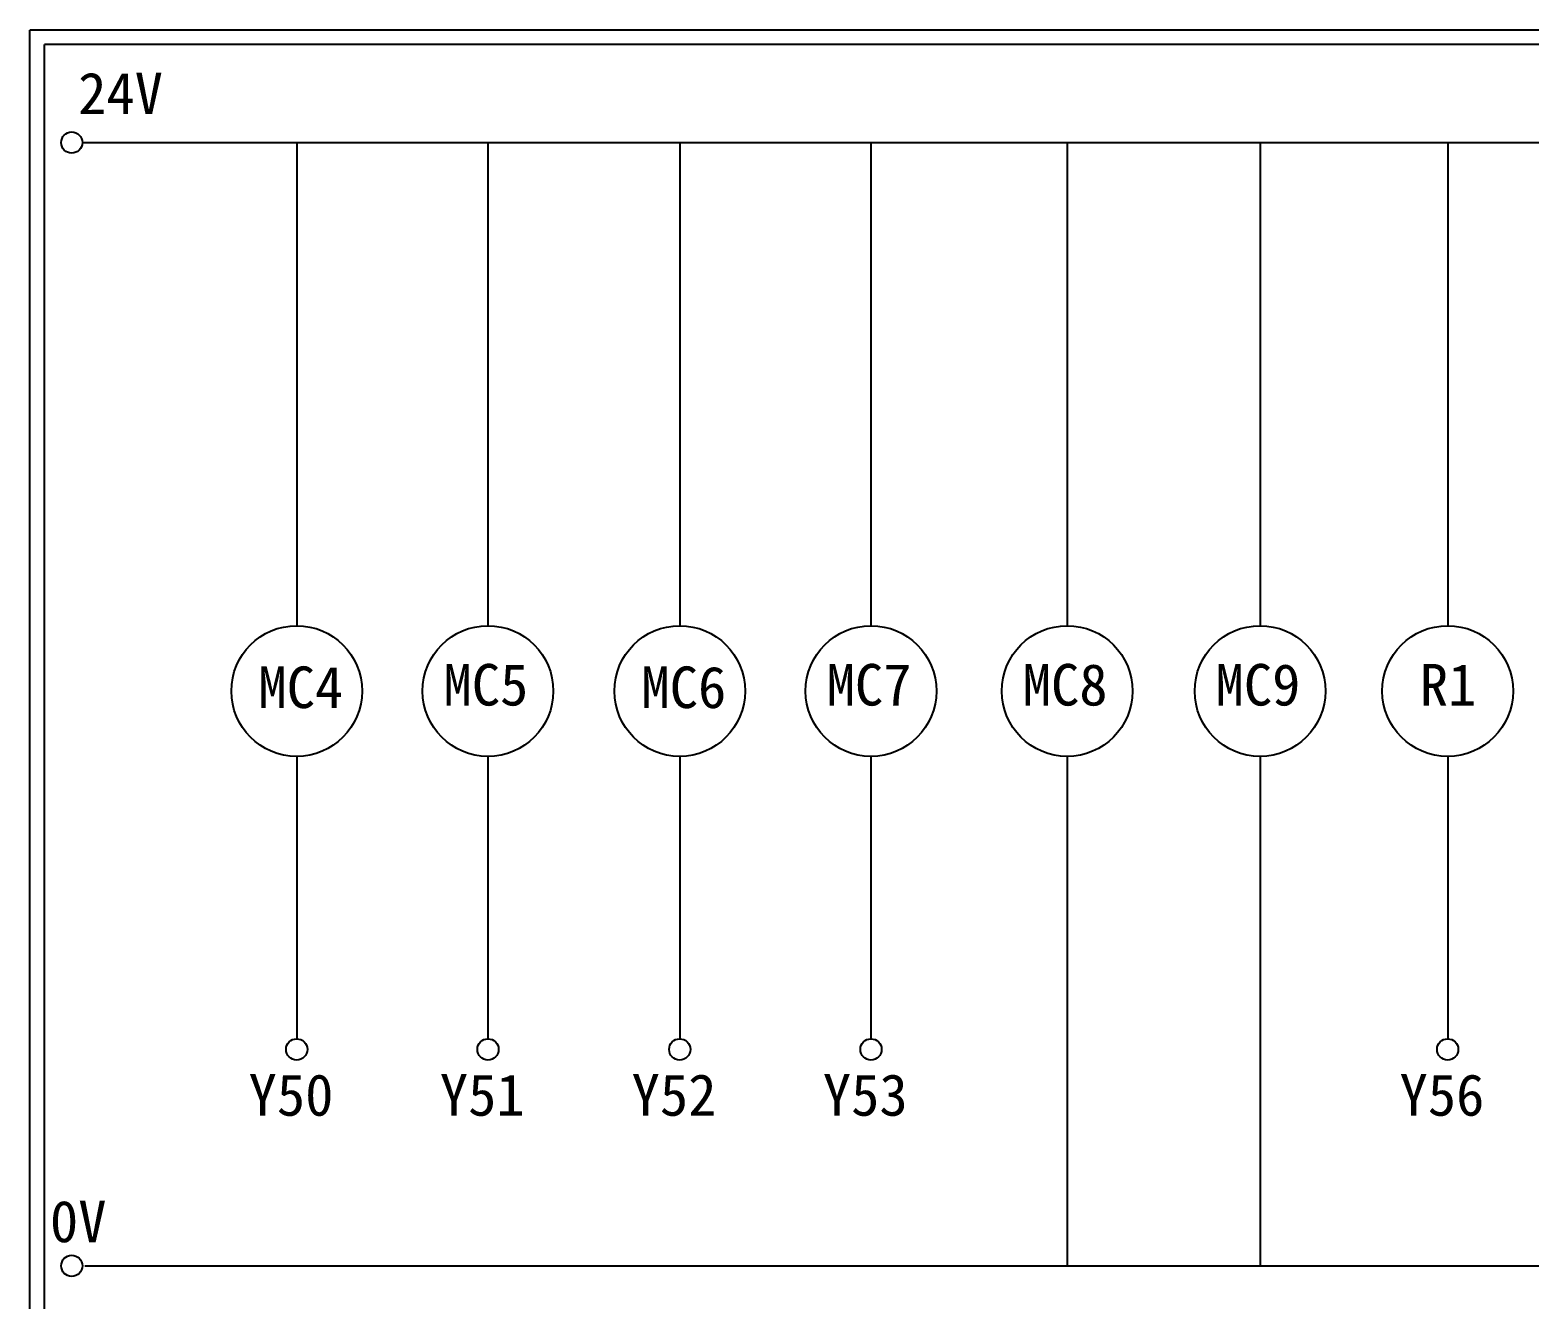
# Model space of a CAD drawing. Extents: x 889 to 1176, y 251 to 455.
# Drawn here: x 889.1 to 1019, y 345.2 to 455.2 of the extents above; entities that cross this region are included whole.
import ezdxf

# ---------------------------------------------------------------- set-up
doc = ezdxf.new("R2010")
doc.units = 0
doc.layers.add('圖框層', color=7, linetype='CONTINUOUS')
doc.layers.add('標尺寸層', color=3, linetype='CONTINUOUS')
doc.styles.add('STSL', font='kaiu.ttf')

msp = doc.modelspace()

# ---------------------------------------------------------------- linework, layer by layer
at = {"layer": '圖框層', "color": 7}
for p, q in [((1176.07, 455.16), (889.07, 455.16)), ((889.07, 251.2), (889.07, 455.16)), ((1174.82, 453.91), (890.32, 453.91)), ((890.32, 252.44), (890.32, 453.91))]:
    msp.add_line(p, q, dxfattribs=at)
at = {"layer": '標尺寸層', "color": 7}
for p, q in [((893.61, 445.42), (1171.21, 445.42)), ((912.17, 445.42), (912.17, 403.59)), ((928.73, 445.42), (928.73, 403.59)), ((945.34, 445.42), (945.34, 403.59)), ((961.9, 445.42), (961.9, 403.59)), ((978.89, 445.42), (978.89, 403.59)), ((995.59, 445.42), (995.59, 403.59)), ((1011.84, 445.42), (1011.84, 403.59)), ((912.17, 392.26), (912.17, 367.81)), ((928.73, 392.26), (928.73, 367.81)), ((945.34, 392.26), (945.34, 367.81)), ((961.9, 392.26), (961.9, 367.81)), ((978.89, 392.26), (978.89, 348.15)), ((995.59, 392.26), (995.59, 348.15)), ((1011.84, 392.26), (1011.84, 367.81)), ((893.82, 348.15), (1171.69, 348.15))]:
    msp.add_line(p, q, dxfattribs=at)
for centre, radius in [((892.69, 445.42), 0.92), ((912.17, 397.92), 5.66), ((928.73, 397.92), 5.66), ((945.34, 397.92), 5.66), ((961.9, 397.92), 5.66), ((978.89, 397.92), 5.66), ((995.59, 397.92), 5.66), ((1011.84, 397.92), 5.66), ((912.17, 366.89), 0.92), ((928.73, 366.89), 0.92), ((945.34, 366.89), 0.92), ((961.9, 366.89), 0.92), ((1011.84, 366.89), 0.92), ((892.69, 348.15), 0.92)]:
    msp.add_circle(centre, radius, dxfattribs=at)

# ---------------------------------------------------------------- texts
at = {"layer": '圖框層', "color": 4, "style": 'STSL'}
for s, p in [('24V', (893.24, 447.88)), ('MC4', (908.85, 396.45)), ('MC5', (924.88, 396.67)), ('MC6', (942.02, 396.45)), ('MC7', (958.06, 396.67)), ('MC8', (975.04, 396.67)), ('MC9', (991.74, 396.67)), ('R1', (1009.43, 396.67)), ('Y50 ', (908, 361.15)), ('Y51 ', (924.56, 361.15)), ('Y52 ', (941.17, 361.15)), ('Y53 ', (957.73, 361.15)), ('Y56 ', (1007.67, 361.15)), ('0V', (890.8, 350.2))]:
    msp.add_text(s, height=3.6, dxfattribs=at).set_placement(p)

doc.saveas('drawing.dxf')
